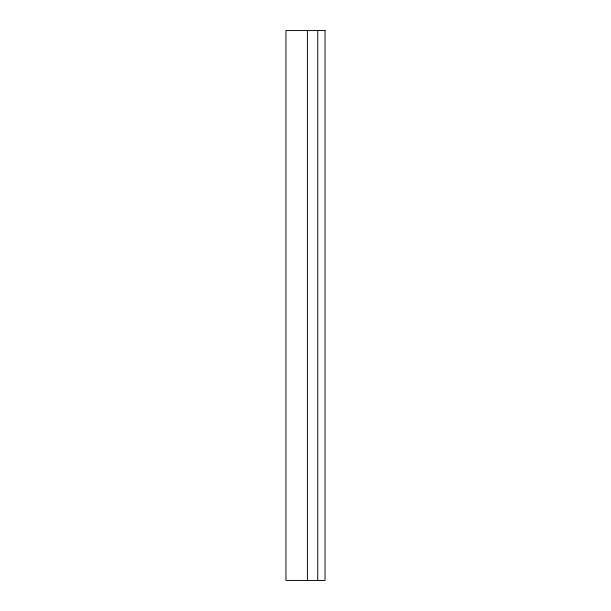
<?xml version="1.0" encoding="UTF-8"?>
<svg xmlns="http://www.w3.org/2000/svg" width="611" height="611" viewBox="0 0 611 611"><rect width="100%" height="100%" fill="white"/><g stroke="black" fill="none" stroke-linecap="round" stroke-linejoin="round"><path stroke-width="0.92" d="M317.735 30.55L317.735 580.45M307.417 30.55L307.417 580.45M325.037 30.55L285.963 30.55L285.963 580.45L325.037 580.45L325.037 30.55"/></g></svg>
